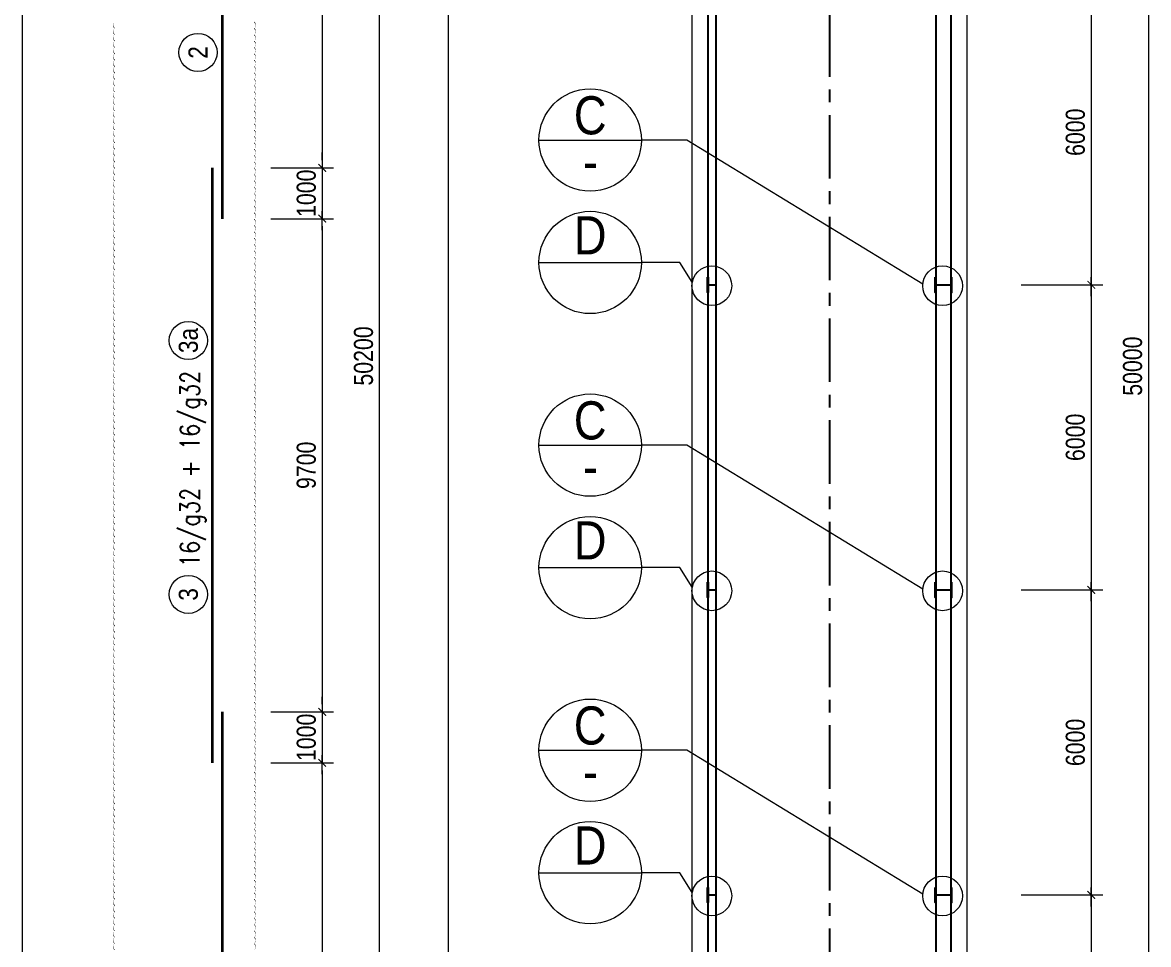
# Model space of a CAD drawing. Header units: millimetres. Extents: x -2123450 to -961021, y -260876 to 649159.
# Drawn here: x -1644785 to -1622649, y 469576 to 487708 of the extents above; entities that cross this region are included whole.
import ezdxf
from ezdxf.enums import TextEntityAlignment as Align

# ---------------------------------------------------------------- set-up
doc = ezdxf.new("R2010")
doc.units = ezdxf.units.MM
doc.header["$LTSCALE"] = 1000
doc.header["$MEASUREMENT"] = 0
doc.header["$PDMODE"] = 66
doc.linetypes.add('CENTER', pattern=[2, 1.25, -0.25, 0.25, -0.25])
doc.layers.get('DEFPOINTS').update_dxf_attribs({"linetype": 'CONTINUOUS'})
for name, color, linetype in [('01AXIS', 5, 'CENTER'), ('03BORER', 3, 'CONTINUOUS'), ('KCS_BORDER', 3, 'CONTINUOUS'), ('NDC_S_REBAR DES.', 2, 'CONTINUOUS')]:
    doc.layers.add(name, color=color, linetype=linetype)
for name, color, linetype, lineweight in [('NDC_S_CONTINUOUS', 3, 'CONTINUOUS', 20), ('NDC_S_DIM', 1, 'CONTINUOUS', 9), ('NDC_S_LEADER', 1, 'CONTINUOUS', 9), ('NDC_S_REBAR', 4, 'CONTINUOUS', 35), ('NDC_S_REBAR NO.', 7, 'CONTINUOUS', 20), ('NDC_S_REBAR NO. BOX', 1, 'CONTINUOUS', 9)]:
    doc.layers.add(name, color=color, linetype=linetype, lineweight=lineweight)
doc.styles.add('NDC_ARIAL', font='arial.ttf', dxfattribs={"width": 0.8})
doc.styles.add('NDC_ROMANS', font='romans.shx', dxfattribs={"width": 0.8, "bigfont": 'vns.shx'})
doc.dimstyles.new('NDC_1-150', dxfattribs={"dimscale": 150, "dimtxt": 2.5, "dimasz": 1, "dimexe": 1.5, "dimexo": 0, "dimgap": 0.8, "dimtad": 1, "dimdec": 0, "dimdsep": 46, "dimtxsty": 'NDC_ARIAL', "dimblk": 'DIMMARK', "dimcen": 49999.938995, "dimdle": 1.5, "dimclrd": 1, "dimclre": 1, "dimclrt": 3, "dimadec": 0, "dimazin": 0, "dimtfac": 1, "dimtdec": 0, "dimtix": 1, "dimtmove": 2, "dimatfit": 3, "dimfxl": 1, "dimarcsym": 0})

# ---------------------------------------------------------------- blocks, each defined once
blk = doc.blocks.new('DIMMARK')
at = {"layer": 'NDC_S_DIM', "color": 1}
blk.add_line((-1.5, 0), (1, 0), dxfattribs=at)
at = {"layer": 'NDC_S_DIM', "color": 2, "const_width": 0.15}
blk.add_lwpolyline([(-0.5, -0.5), (0.5, 0.5)], dxfattribs=at)
blk = doc.blocks.new('*D2178')
at = {"layer": 'DEFPOINTS', "color": 0, "transparency": 16777216}
for p in [(44389, -23271), (44389, -29271), (45770, -29271)]:
    blk.add_point(p, dxfattribs=at)
at = {"layer": 'NDC_S_DIM', "color": 1, "lineweight": -2, "transparency": 16777216}
for p, q in [((44389, -23271), (45995, -23271)), ((45770, -23421), (45770, -29121)), ((44389, -29271), (45995, -29271))]:
    blk.add_line(p, q, dxfattribs=at)
at = {"layer": 'NDC_S_DIM', "color": 1, "lineweight": -2, "transparency": 16777216, "xscale": 150, "yscale": 150, "zscale": 150}
for p, rotation in [((45770, -23271), 90), ((45770, -29271), 270)]:
    blk.add_blockref('DIMMARK', p, dxfattribs=dict(at, rotation=rotation))
at = {"layer": 'NDC_S_DIM', "color": 3, "transparency": 16777216, "insert": (45458, -26271), "char_height": 375, "attachment_point": 5, "rotation": 90, "style": 'NDC_ARIAL'}
blk.add_mtext('6000', dxfattribs=at)
blk = doc.blocks.new('*D2179')
at = {"layer": 'DEFPOINTS', "color": 0, "transparency": 16777216}
for p in [(44389, -29271), (44389, -35271), (45770, -35271)]:
    blk.add_point(p, dxfattribs=at)
at = {"layer": 'NDC_S_DIM', "color": 1, "lineweight": -2, "transparency": 16777216}
for p, q in [((44389, -29271), (45995, -29271)), ((45770, -29421), (45770, -35121)), ((44389, -35271), (45995, -35271))]:
    blk.add_line(p, q, dxfattribs=at)
at = {"layer": 'NDC_S_DIM', "color": 1, "lineweight": -2, "transparency": 16777216, "xscale": 150, "yscale": 150, "zscale": 150}
for p, rotation in [((45770, -29271), 90), ((45770, -35271), 270)]:
    blk.add_blockref('DIMMARK', p, dxfattribs=dict(at, rotation=rotation))
at = {"layer": 'NDC_S_DIM', "color": 3, "transparency": 16777216, "insert": (45458, -32271), "char_height": 375, "attachment_point": 5, "rotation": 90, "style": 'NDC_ARIAL'}
blk.add_mtext('6000', dxfattribs=at)
blk = doc.blocks.new('*D2180')
at = {"layer": 'DEFPOINTS', "color": 0, "transparency": 16777216}
for p in [(44389, -35271), (44389, -41271), (45770, -41271)]:
    blk.add_point(p, dxfattribs=at)
at = {"layer": 'NDC_S_DIM', "color": 1, "lineweight": -2, "transparency": 16777216}
for p, q in [((44389, -35271), (45995, -35271)), ((45770, -35421), (45770, -41121)), ((44389, -41271), (45995, -41271))]:
    blk.add_line(p, q, dxfattribs=at)
at = {"layer": 'NDC_S_DIM', "color": 1, "lineweight": -2, "transparency": 16777216, "xscale": 150, "yscale": 150, "zscale": 150}
for p, rotation in [((45770, -35271), 90), ((45770, -41271), 270)]:
    blk.add_blockref('DIMMARK', p, dxfattribs=dict(at, rotation=rotation))
at = {"layer": 'NDC_S_DIM', "color": 3, "transparency": 16777216, "insert": (45458, -38271), "char_height": 375, "attachment_point": 5, "rotation": 90, "style": 'NDC_ARIAL'}
blk.add_mtext('6000', dxfattribs=at)
blk = doc.blocks.new('*D2181')
at = {"layer": 'DEFPOINTS', "color": 0, "transparency": 16777216}
for p in [(44389, -41271), (44389, -47271), (45770, -47271)]:
    blk.add_point(p, dxfattribs=at)
at = {"layer": 'NDC_S_DIM', "color": 1, "lineweight": -2, "transparency": 16777216}
for p, q in [((44389, -41271), (45995, -41271)), ((45770, -41421), (45770, -47121)), ((44389, -47271), (45995, -47271))]:
    blk.add_line(p, q, dxfattribs=at)
at = {"layer": 'NDC_S_DIM', "color": 1, "lineweight": -2, "transparency": 16777216, "xscale": 150, "yscale": 150, "zscale": 150}
for p, rotation in [((45770, -41271), 90), ((45770, -47271), 270)]:
    blk.add_blockref('DIMMARK', p, dxfattribs=dict(at, rotation=rotation))
at = {"layer": 'NDC_S_DIM', "color": 3, "transparency": 16777216, "insert": (45458, -44271), "char_height": 375, "attachment_point": 5, "rotation": 90, "style": 'NDC_ARIAL'}
blk.add_mtext('6000', dxfattribs=at)
blk = doc.blocks.new('*D2184')
at = {"layer": 'DEFPOINTS', "color": 0, "transparency": 16777216}
for p in [(44389, -5871), (44389, -55871), (46895, -55871)]:
    blk.add_point(p, dxfattribs=at)
at = {"layer": 'NDC_S_DIM', "color": 1, "lineweight": -2, "transparency": 16777216}
for p, q in [((44389, -5871), (47120, -5871)), ((46895, -6021), (46895, -55721)), ((44389, -55871), (47120, -55871))]:
    blk.add_line(p, q, dxfattribs=at)
at = {"layer": 'NDC_S_DIM', "color": 1, "lineweight": -2, "transparency": 16777216, "xscale": 150, "yscale": 150, "zscale": 150}
for p, rotation in [((46895, -5871), 90), ((46895, -55871), 270)]:
    blk.add_blockref('DIMMARK', p, dxfattribs=dict(at, rotation=rotation))
at = {"layer": 'NDC_S_DIM', "color": 3, "transparency": 16777216, "insert": (46583, -30871), "char_height": 375, "attachment_point": 5, "rotation": 90, "style": 'NDC_ARIAL'}
blk.add_mtext('50000', dxfattribs=at)
blk = doc.blocks.new('*D2187')
at = {"layer": 'DEFPOINTS', "color": 0, "transparency": 16777216}
for p in [(29642, -17271), (29642, -26971), (30650, -26971)]:
    blk.add_point(p, dxfattribs=at)
at = {"layer": 'NDC_S_DIM', "color": 1, "lineweight": -2, "transparency": 16777216}
for p, q in [((29642, -17271), (30875, -17271)), ((30650, -17421), (30650, -26821)), ((29642, -26971), (30875, -26971))]:
    blk.add_line(p, q, dxfattribs=at)
at = {"layer": 'NDC_S_DIM', "color": 1, "lineweight": -2, "transparency": 16777216, "xscale": 150, "yscale": 150, "zscale": 150}
for p, rotation in [((30650, -17271), 90), ((30650, -26971), 270)]:
    blk.add_blockref('DIMMARK', p, dxfattribs=dict(at, rotation=rotation))
at = {"layer": 'NDC_S_DIM', "color": 3, "transparency": 16777216, "insert": (30338, -22121), "char_height": 375, "attachment_point": 5, "rotation": 90, "style": 'NDC_ARIAL'}
blk.add_mtext('9700', dxfattribs=at)
blk = doc.blocks.new('*D2188')
at = {"layer": 'DEFPOINTS', "color": 0, "transparency": 16777216}
for p in [(29642, -26971), (29642, -27971), (30650, -27971)]:
    blk.add_point(p, dxfattribs=at)
at = {"layer": 'NDC_S_DIM', "color": 1, "lineweight": -2, "transparency": 16777216}
for p, q in [((30650, -26821), (30650, -26671)), ((29642, -26971), (30875, -26971)), ((30650, -26971), (30650, -27971)), ((29642, -27971), (30875, -27971)), ((30650, -28121), (30650, -28271))]:
    blk.add_line(p, q, dxfattribs=at)
at = {"layer": 'NDC_S_DIM', "color": 1, "lineweight": -2, "transparency": 16777216, "xscale": 150, "yscale": 150, "zscale": 150}
for p, rotation in [((30650, -26971), 270), ((30650, -27971), 90)]:
    blk.add_blockref('DIMMARK', p, dxfattribs=dict(at, rotation=rotation))
at = {"layer": 'NDC_S_DIM', "color": 3, "transparency": 16777216, "insert": (30338, -27471), "char_height": 375, "attachment_point": 5, "rotation": 90, "style": 'NDC_ARIAL'}
blk.add_mtext('1000', dxfattribs=at)
blk = doc.blocks.new('*D2189')
at = {"layer": 'DEFPOINTS', "color": 0, "transparency": 16777216}
for p in [(29642, -27971), (29642, -37671), (30650, -37671)]:
    blk.add_point(p, dxfattribs=at)
at = {"layer": 'NDC_S_DIM', "color": 1, "lineweight": -2, "transparency": 16777216}
for p, q in [((29642, -27971), (30875, -27971)), ((30650, -28121), (30650, -37521)), ((29642, -37671), (30875, -37671))]:
    blk.add_line(p, q, dxfattribs=at)
at = {"layer": 'NDC_S_DIM', "color": 1, "lineweight": -2, "transparency": 16777216, "xscale": 150, "yscale": 150, "zscale": 150}
for p, rotation in [((30650, -27971), 90), ((30650, -37671), 270)]:
    blk.add_blockref('DIMMARK', p, dxfattribs=dict(at, rotation=rotation))
at = {"layer": 'NDC_S_DIM', "color": 3, "transparency": 16777216, "insert": (30338, -32821), "char_height": 375, "attachment_point": 5, "rotation": 90, "style": 'NDC_ARIAL'}
blk.add_mtext('9700', dxfattribs=at)
blk = doc.blocks.new('*D2190')
at = {"layer": 'DEFPOINTS', "color": 0, "transparency": 16777216}
for p in [(29642, -37671), (29642, -38671), (30650, -38671)]:
    blk.add_point(p, dxfattribs=at)
at = {"layer": 'NDC_S_DIM', "color": 1, "lineweight": -2, "transparency": 16777216}
for p, q in [((30650, -37521), (30650, -37371)), ((29642, -37671), (30875, -37671)), ((30650, -37671), (30650, -38671)), ((29642, -38671), (30875, -38671)), ((30650, -38821), (30650, -38971))]:
    blk.add_line(p, q, dxfattribs=at)
at = {"layer": 'NDC_S_DIM', "color": 1, "lineweight": -2, "transparency": 16777216, "xscale": 150, "yscale": 150, "zscale": 150}
for p, rotation in [((30650, -37671), 270), ((30650, -38671), 90)]:
    blk.add_blockref('DIMMARK', p, dxfattribs=dict(at, rotation=rotation))
at = {"layer": 'NDC_S_DIM', "color": 3, "transparency": 16777216, "insert": (30338, -38171), "char_height": 375, "attachment_point": 5, "rotation": 90, "style": 'NDC_ARIAL'}
blk.add_mtext('1000', dxfattribs=at)
blk = doc.blocks.new('*D2191')
at = {"layer": 'DEFPOINTS', "color": 0, "transparency": 16777216}
for p in [(29642, -38671), (29642, -48371), (30650, -48371)]:
    blk.add_point(p, dxfattribs=at)
at = {"layer": 'NDC_S_DIM', "color": 1, "lineweight": -2, "transparency": 16777216}
for p, q in [((29642, -38671), (30875, -38671)), ((30650, -38821), (30650, -48221)), ((29642, -48371), (30875, -48371))]:
    blk.add_line(p, q, dxfattribs=at)
at = {"layer": 'NDC_S_DIM', "color": 1, "lineweight": -2, "transparency": 16777216, "xscale": 150, "yscale": 150, "zscale": 150}
for p, rotation in [((30650, -38671), 90), ((30650, -48371), 270)]:
    blk.add_blockref('DIMMARK', p, dxfattribs=dict(at, rotation=rotation))
at = {"layer": 'NDC_S_DIM', "color": 3, "transparency": 16777216, "insert": (30338, -43521), "char_height": 375, "attachment_point": 5, "rotation": 90, "style": 'NDC_ARIAL'}
blk.add_mtext('9700', dxfattribs=at)
blk = doc.blocks.new('*D2195')
at = {"layer": 'DEFPOINTS', "color": 0, "transparency": 16777216}
for p in [(29642, -5571), (31775, -5571), (29642, -55771)]:
    blk.add_point(p, dxfattribs=at)
at = {"layer": 'NDC_S_DIM', "color": 1, "lineweight": -2, "transparency": 16777216}
for p, q in [((29642, -5571), (32000, -5571)), ((31775, -55621), (31775, -5721)), ((29642, -55771), (32000, -55771))]:
    blk.add_line(p, q, dxfattribs=at)
at = {"layer": 'NDC_S_DIM', "color": 1, "lineweight": -2, "transparency": 16777216, "xscale": 150, "yscale": 150, "zscale": 150}
for p, rotation in [((31775, -5571), 90), ((31775, -55771), 270)]:
    blk.add_blockref('DIMMARK', p, dxfattribs=dict(at, rotation=rotation))
at = {"layer": 'NDC_S_DIM', "color": 3, "transparency": 16777216, "insert": (31463, -30671), "char_height": 375, "attachment_point": 5, "rotation": 90, "style": 'NDC_ARIAL'}
blk.add_mtext('50200', dxfattribs=at)
blk = doc.blocks.new('detail_201409111408')
at = {"layer": '03BORER'}
blk.add_line((-25, 0), (25, 0), dxfattribs=at)
for points in [[(-26.9, -24.9), (-25, -24.9), (-25, 24.9), (-26.9, 24.9)], [(26.9, -24.9), (25, -24.9), (25, 24.9), (26.9, 24.9)]]:
    blk.add_lwpolyline(points, close=True, dxfattribs=at)
blk = doc.blocks.new('*U102')
at = {"layer": 'KCS_BORDER', "xscale": 6, "yscale": 6, "zscale": 6}
blk.add_blockref('detail_201409111408', (0, 0), dxfattribs=at)
blk = doc.blocks.new('detail_201409111407')
at = {"layer": 'KCS_BORDER'}
blk.add_line((-12.5, 0), (12.5, 0), dxfattribs=at)
for points in [[(-14.4, -24.9), (-12.5, -24.9), (-12.5, 24.9), (-14.4, 24.9)], [(14.4, -24.9), (12.5, -24.9), (12.5, 24.9), (14.4, 24.9)]]:
    blk.add_lwpolyline(points, close=True, dxfattribs=at)
blk = doc.blocks.new('*U103')
at = {"layer": 'KCS_BORDER', "xscale": 6, "yscale": 6, "zscale": 6}
blk.add_blockref('detail_201409111407', (0, 0), dxfattribs=at)
blk = doc.blocks.new('COC TND2000 TYPE 1')
at = {"layer": '01AXIS'}
blk.add_line((40625.1, -3932.3), (40625.1, -57532.2), dxfattribs=at)
at = {"layer": 'KCS_BORDER'}
for points in [[(38235.5, -5282.3), (38385.5, -5282.3), (38385.5, -55659.3), (38235.5, -55659.3)], [(43014.6, -5282.3), (42714.6, -5282.3), (42714.6, -54659.3), (43014.6, -54659.3)]]:
    blk.add_lwpolyline(points, close=True, dxfattribs=at)
at = {"layer": 'NDC_S_CONTINUOUS'}
for p, q in [((33126.6, 1), (33126.6, -55870.8)), ((24757.8, -59594), (24757.8, -2720.8))]:
    blk.add_line(p, q, dxfattribs=at)
blk.add_lwpolyline([(37925.1, -5870.8), (43325.1, -5870.8), (43325.1, -55870.8), (37925.1, -55870.8)], close=True, dxfattribs=at)
at = {"layer": 'NDC_S_LEADER'}
for p, q in [((34911.9, -26424.3), (36924.4, -26424.3)), ((34911.9, -28832.5), (36924.4, -28832.5)), ((34911.9, -32424.3), (36924.4, -32424.3)), ((34911.9, -34832.5), (36924.4, -34832.5)), ((34911.9, -38424.3), (36924.4, -38424.3)), ((34911.9, -40832.5), (36924.4, -40832.5))]:
    blk.add_line(p, q, dxfattribs=at)
for points in [[(42457.4, -29257.9), (37817.9, -26424.3), (36924.4, -26424.3)], [(37926.3, -29219.2), (37682.6, -28832.5), (36924.4, -28832.5)], [(42457.4, -35257.9), (37817.9, -32424.3), (36924.4, -32424.3)], [(37926.3, -35219.2), (37682.6, -34832.5), (36924.4, -34832.5)], [(42457.4, -41257.9), (37817.9, -38424.3), (36924.4, -38424.3)], [(37926.3, -41219.2), (37682.6, -40832.5), (36924.4, -40832.5)]]:
    blk.add_lwpolyline(points, dxfattribs=at)
for centre in [(35918.2, -26424.3), (35918.2, -28832.5), (35918.2, -32424.3), (35918.2, -34832.5), (35918.2, -38424.3), (35918.2, -40832.5)]:
    blk.add_circle(centre, 1006.2, dxfattribs=at)
at = {"layer": 'NDC_S_REBAR'}
for p, q in [((28680.8, -16270.8), (28680.8, -27970.8)), ((28490.7, -38670.8), (28490.7, -26970.8)), ((28680.8, -37670.8), (28680.8, -49370.8))]:
    blk.add_line(p, q, dxfattribs=at)
at = {"layer": 'NDC_S_REBAR NO. BOX'}
for centre, radius in [((28207.6, -24701.8), 375), ((38310.5, -29289.5), 390.6), ((42846.7, -29289.5), 390.6), ((28017.4, -30366.6), 375), ((38310.5, -35289.5), 390.6), ((42846.7, -35289.5), 390.6), ((28017.4, -35359.8), 375), ((38310.5, -41289.5), 390.6), ((42846.7, -41289.5), 390.6)]:
    blk.add_circle(centre, radius, dxfattribs=at)
at = {"layer": 'KCS_BORDER', "color": 0, "linetype": 'ByBlock', "lineweight": -2, "transparency": 16777216, "xscale": -1, "rotation": 180}
for p in [(38310.5, -29270.8), (38310.5, -35270.8), (38310.5, -41270.8)]:
    blk.add_blockref('*U103', p, dxfattribs=at)
at = {"layer": 'NDC_S_DIM', "color": 0, "linetype": 'ByBlock', "lineweight": -2, "transparency": 16777216, "xscale": -1, "rotation": 180}
for p in [(42864.6, -29270.8), (42864.6, -35270.8), (42864.6, -41270.8)]:
    blk.add_blockref('*U102', p, dxfattribs=at)
at = {"layer": 'NDC_S_REBAR DES.', "style": 'NDC_ROMANS', "width": 0.8}
blk.add_text('16/g32 + 16/g32', height=375, rotation=90, dxfattribs=at).set_placement((28074.2, -32891), align=Align.MIDDLE)
at = {"layer": 'NDC_S_REBAR NO.', "style": 'NDC_ARIAL', "width": 0.85}
for s, p in [('2', (28207.6, -24701.8)), ('3a', (28017.4, -30366.6)), ('3', (28017.4, -35359.8))]:
    blk.add_text(s, height=375, rotation=90, dxfattribs=at).set_placement(p, align=Align.MIDDLE_CENTER)
for s, p in [('C', (35918.2, -25937.8)), ('-', (35926.9, -26844.4)), ('D', (35918.2, -28297.4)), ('C', (35918.2, -31937.8)), ('-', (35926.9, -32844.4)), ('D', (35918.2, -34297.4)), ('C', (35918.2, -37937.8)), ('-', (35926.9, -38844.4)), ('D', (35918.2, -40297.4))]:
    blk.add_text(s, height=750, dxfattribs=at).set_placement(p, align=Align.MIDDLE_CENTER)
at = {"layer": 'NDC_S_DIM'}
for base, p1, p2, picture, middle in [((31774.9, -5570.8), (29642.1, -55770.8), (29642.1, -5570.8), '*D2195', (31463.4, -30670.8)), ((46894.6, -55870.8), (44388.6, -5870.8), (44388.6, -55870.8), '*D2184', (46583.2, -30870.8)), ((30649.9, -26970.8), (29642.1, -17270.8), (29642.1, -26970.8), '*D2187', (30338.4, -22120.8)), ((45769.6, -29270.8), (44388.6, -23270.8), (44388.6, -29270.8), '*D2178', (45458.2, -26270.8)), ((30649.9, -27970.8), (29642.1, -26970.8), (29642.1, -27970.8), '*D2188', (30338.4, -27470.8)), ((30649.9, -37670.8), (29642.1, -27970.8), (29642.1, -37670.8), '*D2189', (30338.4, -32820.8)), ((45769.6, -35270.8), (44388.6, -29270.8), (44388.6, -35270.8), '*D2179', (45458.2, -32270.8)), ((45769.6, -41270.8), (44388.6, -35270.8), (44388.6, -41270.8), '*D2180', (45458.2, -38270.8)), ((30649.9, -38670.8), (29642.1, -37670.8), (29642.1, -38670.8), '*D2190', (30338.4, -38170.8)), ((30649.9, -48370.8), (29642.1, -38670.8), (29642.1, -48370.8), '*D2191', (30338.4, -43520.8)), ((45769.6, -47270.8), (44388.6, -41270.8), (44388.6, -47270.8), '*D2181', (45458.2, -44270.8))]:
    dim = blk.add_linear_dim(base=base, p1=p1, p2=p2, angle=90, dimstyle='NDC_1-150', dxfattribs=at)
    dim.commit()
    dim.dimension.update_dxf_attribs({"geometry": picture, "text_midpoint": middle})

msp = doc.modelspace()

# ---------------------------------------------------------------- linework, layer by layer
at = {"layer": 'DEFPOINTS', "color": 6}
for points in [[(-1642969.68, 487717.62, 0, 12.5, 0.52056705), (-1642969.68, 487592.62, 0, 12.5, 0.52056705), (-1642969.68, 487467.62, 0, 12.5, 0.52056705), (-1642969.68, 487342.62, 0, 12.5, 0.52056705), (-1642969.68, 487217.62, 0, 12.5, 0.52056705), (-1642969.68, 487092.62, 0, 12.5, 0.52056705), (-1642969.68, 486967.62, 0, 12.5, 0.52056705), (-1642969.68, 486842.62, 0, 12.5, 0.52056705), (-1642969.68, 486717.62, 0, 12.5, 0.52056705), (-1642969.68, 486592.62, 0, 12.5, 0.52056705), (-1642969.68, 486467.62, 0, 12.5, 0.52056705), (-1642969.68, 486342.62, 0, 12.5, 0.52056705), (-1642969.68, 486217.62, 0, 12.5, 0.52056705), (-1642969.68, 486092.62, 0, 12.5, 0.52056705), (-1642969.68, 485967.62, 0, 12.5, 0.52056705), (-1642969.68, 485842.62, 0, 12.5, 0.52056705), (-1642969.68, 485717.62, 0, 12.5, 0.52056705), (-1642969.68, 485592.62, 0, 12.5, 0.52056705), (-1642969.68, 485467.62, 0, 12.5, 0.52056705), (-1642969.68, 485342.62, 0, 12.5, 0.52056705), (-1642969.68, 485217.62, 0, 12.5, 0.52056705), (-1642969.68, 485092.62, 0, 12.5, 0.52056705), (-1642969.68, 484967.62, 0, 12.5, 0.52056705), (-1642969.68, 484842.62, 0, 12.5, 0.52056705), (-1642969.68, 484717.62, 0, 12.5, 0.52056705), (-1642969.68, 484592.62, 0, 12.5, 0.52056705), (-1642969.68, 484467.62, 0, 12.5, 0.52056705), (-1642969.68, 484342.62, 0, 12.5, 0.52056705), (-1642969.68, 484217.62, 0, 12.5, 0.52056705), (-1642969.68, 484092.62, 0, 12.5, 0.52056705), (-1642969.68, 483967.62, 0, 12.5, 0.52056705), (-1642969.68, 483842.62, 0, 12.5, 0.52056705), (-1642969.68, 483717.62, 0, 12.5, 0.52056705), (-1642969.68, 483592.62, 0, 12.5, 0.52056705), (-1642969.68, 483467.62, 0, 12.5, 0.52056705), (-1642969.68, 483342.62, 0, 12.5, 0.52056705), (-1642969.68, 483217.62, 0, 12.5, 0.52056705), (-1642969.68, 483092.62, 0, 12.5, 0.52056705), (-1642969.68, 482967.62, 0, 12.5, 0.52056705), (-1642969.68, 482842.62, 0, 12.5, 0.52056705), (-1642969.68, 482717.62, 0, 12.5, 0.52056705), (-1642969.68, 482592.62, 0, 12.5, 0.52056705), (-1642969.68, 482467.62, 0, 12.5, 0.52056705), (-1642969.68, 482342.62, 0, 12.5, 0.52056705), (-1642969.68, 482217.62, 0, 12.5, 0.52056705), (-1642969.68, 482092.62, 0, 12.5, 0.52056705), (-1642969.68, 481967.62, 0, 12.5, 0.52056705), (-1642969.68, 481842.62, 0, 12.5, 0.52056705), (-1642969.68, 481717.62, 0, 12.5, 0.52056705), (-1642969.68, 481592.62, 0, 12.5, 0.52056705), (-1642969.68, 481467.62, 0, 12.5, 0.52056705), (-1642969.68, 481342.62, 0, 12.5, 0.52056705), (-1642969.68, 481217.62, 0, 12.5, 0.52056705), (-1642969.68, 481092.62, 0, 12.5, 0.52056705), (-1642969.68, 480967.62, 0, 12.5, 0.52056705), (-1642969.68, 480842.62, 0, 12.5, 0.52056705), (-1642969.68, 480717.62, 0, 12.5, 0.52056705), (-1642969.68, 480592.62, 0, 12.5, 0.52056705), (-1642969.68, 480467.62, 0, 12.5, 0.52056705), (-1642969.68, 480342.62, 0, 12.5, 0.52056705), (-1642969.68, 480217.62, 0, 12.5, 0.52056705), (-1642969.68, 480092.62, 0, 12.5, 0.52056705), (-1642969.68, 479967.62, 0, 12.5, 0.52056705), (-1642969.68, 479842.62, 0, 12.5, 0.52056705), (-1642969.68, 479717.62, 0, 12.5, 0.52056705), (-1642969.68, 479592.62, 0, 12.5, 0.52056705), (-1642969.68, 479467.62, 0, 12.5, 0.52056705), (-1642969.68, 479342.62, 0, 12.5, 0.52056705), (-1642969.68, 479217.62, 0, 12.5, 0.52056705), (-1642969.68, 479092.62, 0, 12.5, 0.52056705), (-1642969.68, 478967.62, 0, 12.5, 0.52056705), (-1642969.68, 478842.62, 0, 12.5, 0.52056705), (-1642969.68, 478717.62, 0, 12.5, 0.52056705), (-1642969.68, 478592.62, 0, 12.5, 0.52056705), (-1642969.68, 478467.62, 0, 12.5, 0.52056705), (-1642969.68, 478342.62, 0, 12.5, 0.52056705), (-1642969.68, 478217.62, 0, 12.5, 0.52056705), (-1642969.68, 478092.62, 0, 12.5, 0.52056705), (-1642969.68, 477967.62, 0, 12.5, 0.52056705), (-1642969.68, 477842.62, 0, 12.5, 0.52056705), (-1642969.68, 477717.62, 0, 12.5, 0.52056705), (-1642969.68, 477592.62, 0, 12.5, 0.52056705), (-1642969.68, 477467.62, 0, 12.5, 0.52056705), (-1642969.68, 477342.62, 0, 12.5, 0.52056705), (-1642969.68, 477217.62, 0, 12.5, 0.52056705), (-1642969.68, 477092.62, 0, 12.5, 0.52056705), (-1642969.68, 476967.62, 0, 12.5, 0.52056705), (-1642969.68, 476842.62, 0, 12.5, 0.52056705), (-1642969.68, 476717.62, 0, 12.5, 0.52056705), (-1642969.68, 476592.62, 0, 12.5, 0.52056705), (-1642969.68, 476467.62, 0, 12.5, 0.52056705), (-1642969.68, 476342.62, 0, 12.5, 0.52056705), (-1642969.68, 476217.62, 0, 12.5, 0.52056705), (-1642969.68, 476092.62, 0, 12.5, 0.52056705), (-1642969.68, 475967.62, 0, 12.5, 0.52056705), (-1642969.68, 475842.62, 0, 12.5, 0.52056705), (-1642969.68, 475717.62, 0, 12.5, 0.52056705), (-1642969.68, 475592.62, 0, 12.5, 0.52056705), (-1642969.68, 475467.62, 0, 12.5, 0.52056705), (-1642969.68, 475342.62, 0, 12.5, 0.52056705), (-1642969.68, 475217.62, 0, 12.5, 0.52056705), (-1642969.68, 475092.62, 0, 12.5, 0.52056705), (-1642969.68, 474967.62, 0, 12.5, 0.52056705), (-1642969.68, 474842.62, 0, 12.5, 0.52056705), (-1642969.68, 474717.62, 0, 12.5, 0.52056705), (-1642969.68, 474592.62, 0, 12.5, 0.52056705), (-1642969.68, 474467.62, 0, 12.5, 0.52056705), (-1642969.68, 474342.62, 0, 12.5, 0.52056705), (-1642969.68, 474217.62, 0, 12.5, 0.52056705), (-1642969.68, 474092.62, 0, 12.5, 0.52056705), (-1642969.68, 473967.62, 0, 12.5, 0.52056705), (-1642969.68, 473842.62, 0, 12.5, 0.52056705), (-1642969.68, 473717.62, 0, 12.5, 0.52056705), (-1642969.68, 473592.62, 0, 12.5, 0.52056705), (-1642969.68, 473467.62, 0, 12.5, 0.52056705), (-1642969.68, 473342.62, 0, 12.5, 0.52056705), (-1642969.68, 473217.62, 0, 12.5, 0.52056705), (-1642969.68, 473092.62, 0, 12.5, 0.52056705), (-1642969.68, 472967.62, 0, 12.5, 0.52056705), (-1642969.68, 472842.62, 0, 12.5, 0.52056705), (-1642969.68, 472717.62, 0, 12.5, 0.52056705), (-1642969.68, 472592.62, 0, 12.5, 0.52056705), (-1642969.68, 472467.62, 0, 12.5, 0.52056705), (-1642969.68, 472342.62, 0, 12.5, 0.52056705), (-1642969.68, 472217.62, 0, 12.5, 0.52056705), (-1642969.68, 472092.62, 0, 12.5, 0.52056705), (-1642969.68, 471967.62, 0, 12.5, 0.52056705), (-1642969.68, 471842.62, 0, 12.5, 0.52056705), (-1642969.68, 471717.62, 0, 12.5, 0.52056705), (-1642969.68, 471592.62, 0, 12.5, 0.52056705), (-1642969.68, 471467.62, 0, 12.5, 0.52056705), (-1642969.68, 471342.62, 0, 12.5, 0.52056705), (-1642969.68, 471217.62, 0, 12.5, 0.52056705), (-1642969.68, 471092.62, 0, 12.5, 0.52056705), (-1642969.68, 470967.62, 0, 12.5, 0.52056705), (-1642969.68, 470842.62, 0, 12.5, 0.52056705), (-1642969.68, 470717.62, 0, 12.5, 0.52056705), (-1642969.68, 470592.62, 0, 12.5, 0.52056705), (-1642969.68, 470467.62, 0, 12.5, 0.52056705), (-1642969.68, 470342.62, 0, 12.5, 0.52056705), (-1642969.68, 470217.62, 0, 12.5, 0.52056705), (-1642969.68, 470092.62, 0, 12.5, 0.52056705), (-1642969.68, 469967.62, 0, 12.5, 0.52056705), (-1642969.68, 469842.62, 0, 12.5, 0.52056705), (-1642969.68, 469717.62, 0, 12.5, 0.52056705), (-1642969.68, 469592.62, 0, 12.5, 0.52056705), (-1642969.68, 469467.62, 0, 12.5, 0.52056705)], [(-1640234.04, 469467.45, 0, 12.5, 0.52056705), (-1640234.04, 469592.45, 0, 12.5, 0.52056705), (-1640234.04, 469717.45, 0, 12.5, 0.52056705), (-1640234.04, 469842.45, 0, 12.5, 0.52056705), (-1640234.04, 469967.45, 0, 12.5, 0.52056705), (-1640234.04, 470092.45, 0, 12.5, 0.52056705), (-1640234.04, 470217.45, 0, 12.5, 0.52056705), (-1640234.04, 470342.45, 0, 12.5, 0.52056705), (-1640234.04, 470467.45, 0, 12.5, 0.52056705), (-1640234.04, 470592.45, 0, 12.5, 0.52056705), (-1640234.04, 470717.45, 0, 12.5, 0.52056705), (-1640234.04, 470842.45, 0, 12.5, 0.52056705), (-1640234.04, 470967.45, 0, 12.5, 0.52056705), (-1640234.04, 471092.45, 0, 12.5, 0.52056705), (-1640234.04, 471217.45, 0, 12.5, 0.52056705), (-1640234.04, 471342.45, 0, 12.5, 0.52056705), (-1640234.04, 471467.45, 0, 12.5, 0.52056705), (-1640234.04, 471592.45, 0, 12.5, 0.52056705), (-1640234.04, 471717.45, 0, 12.5, 0.52056705), (-1640234.04, 471842.45, 0, 12.5, 0.52056705), (-1640234.04, 471967.45, 0, 12.5, 0.52056705), (-1640234.04, 472092.45, 0, 12.5, 0.52056705), (-1640234.04, 472217.45, 0, 12.5, 0.52056705), (-1640234.04, 472342.45, 0, 12.5, 0.52056705), (-1640234.04, 472467.45, 0, 12.5, 0.52056705), (-1640234.04, 472592.45, 0, 12.5, 0.52056705), (-1640234.04, 472717.45, 0, 12.5, 0.52056705), (-1640234.04, 472842.45, 0, 12.5, 0.52056705), (-1640234.04, 472967.45, 0, 12.5, 0.52056705), (-1640234.04, 473092.45, 0, 12.5, 0.52056705), (-1640234.04, 473217.45, 0, 12.5, 0.52056705), (-1640234.04, 473342.45, 0, 12.5, 0.52056705), (-1640234.04, 473467.45, 0, 12.5, 0.52056705), (-1640234.04, 473592.45, 0, 12.5, 0.52056705), (-1640234.04, 473717.45, 0, 12.5, 0.52056705), (-1640234.04, 473842.45, 0, 12.5, 0.52056705), (-1640234.04, 473967.45, 0, 12.5, 0.52056705), (-1640234.04, 474092.45, 0, 12.5, 0.52056705), (-1640234.04, 474217.45, 0, 12.5, 0.52056705), (-1640234.04, 474342.45, 0, 12.5, 0.52056705), (-1640234.04, 474467.45, 0, 12.5, 0.52056705), (-1640234.04, 474592.45, 0, 12.5, 0.52056705), (-1640234.04, 474717.45, 0, 12.5, 0.52056705), (-1640234.04, 474842.45, 0, 12.5, 0.52056705), (-1640234.04, 474967.45, 0, 12.5, 0.52056705), (-1640234.04, 475092.45, 0, 12.5, 0.52056705), (-1640234.04, 475217.45, 0, 12.5, 0.52056705), (-1640234.04, 475342.45, 0, 12.5, 0.52056705), (-1640234.04, 475467.45, 0, 12.5, 0.52056705), (-1640234.04, 475592.45, 0, 12.5, 0.52056705), (-1640234.04, 475717.45, 0, 12.5, 0.52056705), (-1640234.04, 475842.45, 0, 12.5, 0.52056705), (-1640234.04, 475967.45, 0, 12.5, 0.52056705), (-1640234.04, 476092.45, 0, 12.5, 0.52056705), (-1640234.04, 476217.45, 0, 12.5, 0.52056705), (-1640234.04, 476342.45, 0, 12.5, 0.52056705), (-1640234.04, 476467.45, 0, 12.5, 0.52056705), (-1640234.04, 476592.45, 0, 12.5, 0.52056705), (-1640234.04, 476717.45, 0, 12.5, 0.52056705), (-1640234.04, 476842.45, 0, 12.5, 0.52056705), (-1640234.04, 476967.45, 0, 12.5, 0.52056705), (-1640234.04, 477092.45, 0, 12.5, 0.52056705), (-1640234.04, 477217.45, 0, 12.5, 0.52056705), (-1640234.04, 477342.45, 0, 12.5, 0.52056705), (-1640234.04, 477467.45, 0, 12.5, 0.52056705), (-1640234.04, 477592.45, 0, 12.5, 0.52056705), (-1640234.04, 477717.45, 0, 12.5, 0.52056705), (-1640234.04, 477842.45, 0, 12.5, 0.52056705), (-1640234.04, 477967.45, 0, 12.5, 0.52056705), (-1640234.04, 478092.45, 0, 12.5, 0.52056705), (-1640234.04, 478217.45, 0, 12.5, 0.52056705), (-1640234.04, 478342.45, 0, 12.5, 0.52056705), (-1640234.04, 478467.45, 0, 12.5, 0.52056705), (-1640234.04, 478592.45, 0, 12.5, 0.52056705), (-1640234.04, 478717.45, 0, 12.5, 0.52056705), (-1640234.04, 478842.45, 0, 12.5, 0.52056705), (-1640234.04, 478967.45, 0, 12.5, 0.52056705), (-1640234.04, 479092.45, 0, 12.5, 0.52056705), (-1640234.04, 479217.45, 0, 12.5, 0.52056705), (-1640234.04, 479342.45, 0, 12.5, 0.52056705), (-1640234.04, 479467.45, 0, 12.5, 0.52056705), (-1640234.04, 479592.45, 0, 12.5, 0.52056705), (-1640234.04, 479717.45, 0, 12.5, 0.52056705), (-1640234.04, 479842.45, 0, 12.5, 0.52056705), (-1640234.04, 479967.45, 0, 12.5, 0.52056705), (-1640234.04, 480092.45, 0, 12.5, 0.52056705), (-1640234.04, 480217.45, 0, 12.5, 0.52056705), (-1640234.04, 480342.45, 0, 12.5, 0.52056705), (-1640234.04, 480467.45, 0, 12.5, 0.52056705), (-1640234.04, 480592.45, 0, 12.5, 0.52056705), (-1640234.04, 480717.45, 0, 12.5, 0.52056705), (-1640234.04, 480842.45, 0, 12.5, 0.52056705), (-1640234.04, 480967.45, 0, 12.5, 0.52056705), (-1640234.04, 481092.45, 0, 12.5, 0.52056705), (-1640234.04, 481217.45, 0, 12.5, 0.52056705), (-1640234.04, 481342.45, 0, 12.5, 0.52056705), (-1640234.04, 481467.45, 0, 12.5, 0.52056705), (-1640234.04, 481592.45, 0, 12.5, 0.52056705), (-1640234.04, 481717.45, 0, 12.5, 0.52056705), (-1640234.04, 481842.45, 0, 12.5, 0.52056705), (-1640234.04, 481967.45, 0, 12.5, 0.52056705), (-1640234.04, 482092.45, 0, 12.5, 0.52056705), (-1640234.04, 482217.45, 0, 12.5, 0.52056705), (-1640234.04, 482342.45, 0, 12.5, 0.52056705), (-1640234.04, 482467.45, 0, 12.5, 0.52056705), (-1640234.04, 482592.45, 0, 12.5, 0.52056705), (-1640234.04, 482717.45, 0, 12.5, 0.52056705), (-1640234.04, 482842.45, 0, 12.5, 0.52056705), (-1640234.04, 482967.45, 0, 12.5, 0.52056705), (-1640234.04, 483092.45, 0, 12.5, 0.52056705), (-1640234.04, 483217.45, 0, 12.5, 0.52056705), (-1640234.04, 483342.45, 0, 12.5, 0.52056705), (-1640234.04, 483467.45, 0, 12.5, 0.52056705), (-1640234.04, 483592.45, 0, 12.5, 0.52056705), (-1640234.04, 483717.45, 0, 12.5, 0.52056705), (-1640234.04, 483842.45, 0, 12.5, 0.52056705), (-1640234.04, 483967.45, 0, 12.5, 0.52056705), (-1640234.04, 484092.45, 0, 12.5, 0.52056705), (-1640234.04, 484217.45, 0, 12.5, 0.52056705), (-1640234.04, 484342.45, 0, 12.5, 0.52056705), (-1640234.04, 484467.45, 0, 12.5, 0.52056705), (-1640234.04, 484592.45, 0, 12.5, 0.52056705), (-1640234.04, 484717.45, 0, 12.5, 0.52056705), (-1640234.04, 484842.45, 0, 12.5, 0.52056705), (-1640234.04, 484967.45, 0, 12.5, 0.52056705), (-1640234.04, 485092.45, 0, 12.5, 0.52056705), (-1640234.04, 485217.45, 0, 12.5, 0.52056705), (-1640234.04, 485342.45, 0, 12.5, 0.52056705), (-1640234.04, 485467.45, 0, 12.5, 0.52056705), (-1640234.04, 485592.45, 0, 12.5, 0.52056705), (-1640234.04, 485717.45, 0, 12.5, 0.52056705), (-1640234.04, 485842.45, 0, 12.5, 0.52056705), (-1640234.04, 485967.45, 0, 12.5, 0.52056705), (-1640234.04, 486092.45, 0, 12.5, 0.52056705), (-1640234.04, 486217.45, 0, 12.5, 0.52056705), (-1640234.04, 486342.45, 0, 12.5, 0.52056705), (-1640234.04, 486467.45, 0, 12.5, 0.52056705), (-1640234.04, 486592.45, 0, 12.5, 0.52056705), (-1640234.04, 486717.45, 0, 12.5, 0.52056705), (-1640234.04, 486842.45, 0, 12.5, 0.52056705), (-1640234.04, 486967.45, 0, 12.5, 0.52056705), (-1640234.04, 487092.45, 0, 12.5, 0.52056705), (-1640234.04, 487217.45, 0, 12.5, 0.52056705), (-1640234.04, 487342.45, 0, 12.5, 0.52056705), (-1640234.04, 487467.45, 0, 12.5, 0.52056705), (-1640234.04, 487592.45, 0, 12.5, 0.52056705), (-1640234.04, 487717.45, 0, 12.5, 0.52056705)]]:
    msp.add_lwpolyline(points, format="xyseb", dxfattribs=at)

# ---------------------------------------------------------------- block references
at = {"layer": 'NDC_S_CONTINUOUS', "color": 1}
msp.add_blockref('COC TND2000 TYPE 1', (-1669543.22, 511820.66), dxfattribs=at)

doc.saveas('drawing.dxf')
